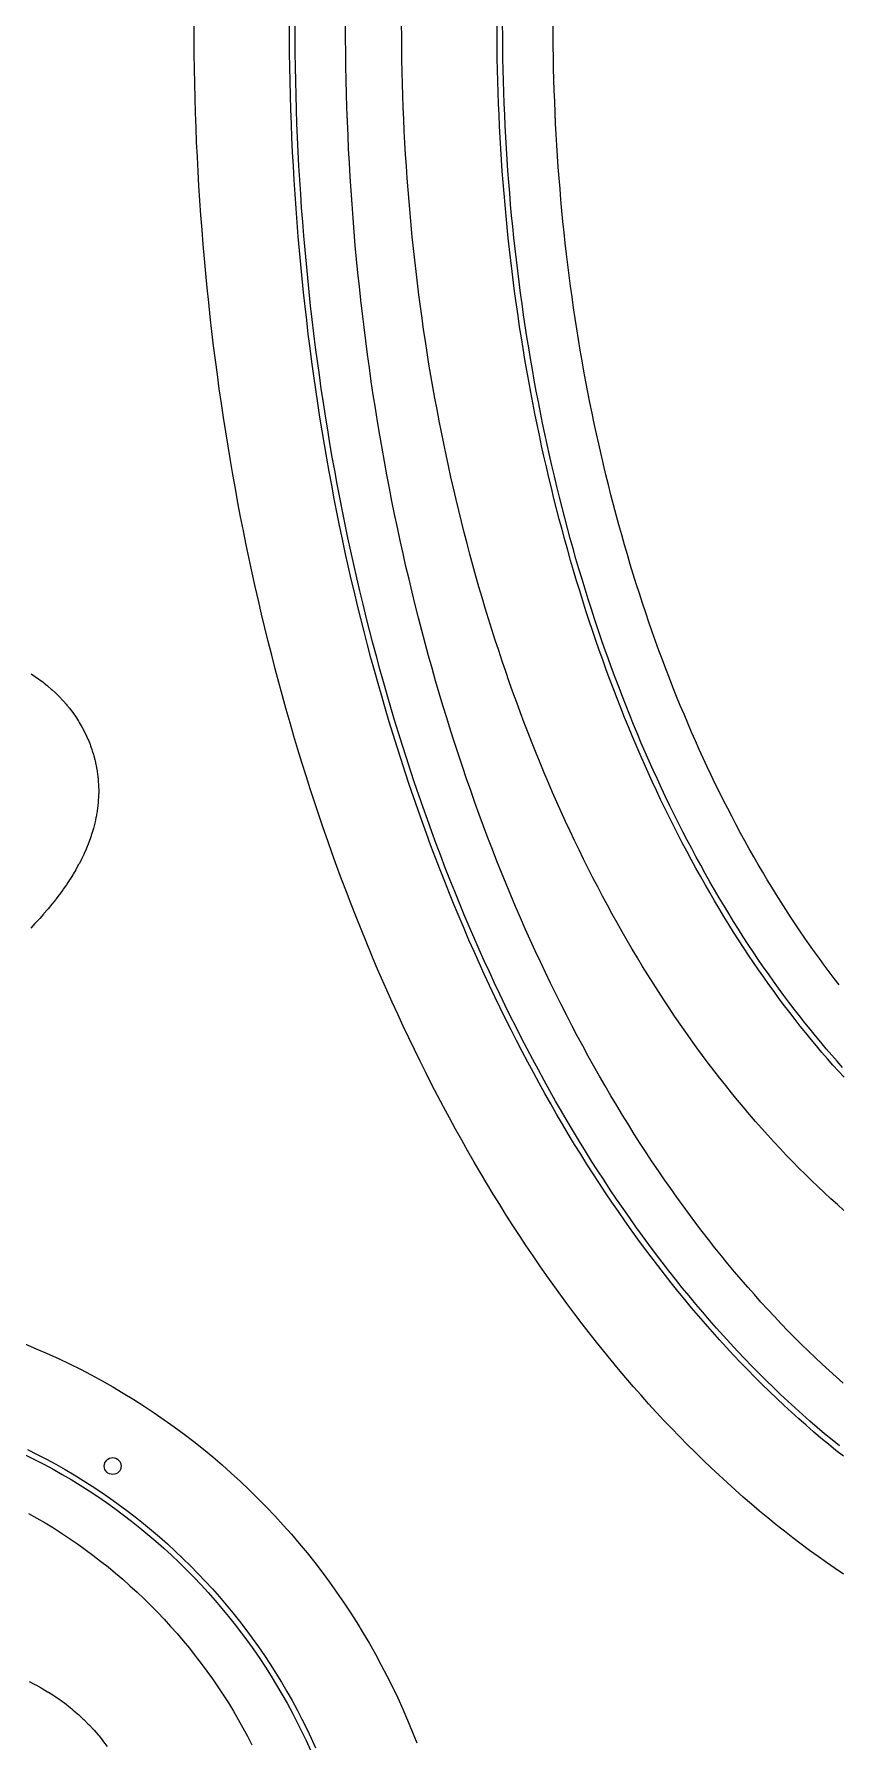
# Model space of a CAD drawing. Header units: metres. Extents: x 10 to 1210, y 10 to 2778.
# Drawn here: x 801.5 to 944.9, y 1228 to 1532.3 of the extents above; entities that cross this region are included whole.
import ezdxf

# ---------------------------------------------------------------- set-up
doc = ezdxf.new("R2010")
doc.units = ezdxf.units.M
for name, color, linetype in [('ACIKLIK', 5, 'Continuous'), ('ASKI_DELIK', 6, 'Continuous'), ('CAM_SABLON', 4, 'Continuous'), ('DIS_KENAR_V91_Z3', 1, 'Continuous'), ('LAMBA_T4_Z4', 3, 'Continuous')]:
    doc.layers.add(name, color=color, linetype=linetype)

msp = doc.modelspace()

# ---------------------------------------------------------------- linework, layer by layer
at = {"layer": 'ACIKLIK'}
for points in [[(945.67, 1291.93), (944.43, 1293.03), (943.19, 1294.15), (941.96, 1295.28), (940.73, 1296.44), (939.5, 1297.61), (938.28, 1298.81), (937.06, 1300.02), (935.85, 1301.25), (934.64, 1302.5), (933.44, 1303.77), (932.24, 1305.06), (931.04, 1306.37), (929.86, 1307.69), (928.67, 1309.04), (927.5, 1310.4), (926.32, 1311.78), (925.16, 1313.18), (924, 1314.6), (922.84, 1316.04), (921.7, 1317.49), (920.56, 1318.96), (919.42, 1320.45), (918.29, 1321.96), (917.17, 1323.49), (916.06, 1325.03), (914.95, 1326.59), (913.85, 1328.17), (912.76, 1329.76), (911.67, 1331.38), (910.59, 1333.01), (909.52, 1334.65), (908.46, 1336.31), (907.41, 1337.99), (906.36, 1339.69), (905.32, 1341.4), (904.29, 1343.13), (903.27, 1344.88), (902.26, 1346.64), (901.25, 1348.41), (900.26, 1350.2), (899.27, 1352.01), (898.29, 1353.83), (897.33, 1355.67), (896.37, 1357.53), (895.42, 1359.39), (894.48, 1361.28), (893.55, 1363.17), (892.63, 1365.08), (891.72, 1367.01), (890.81, 1368.95), (889.92, 1370.91), (889.04, 1372.87), (888.17, 1374.85), (887.31, 1376.85), (886.46, 1378.86), (885.62, 1380.88), (884.79, 1382.91), (883.98, 1384.96), (883.17, 1387.02), (882.37, 1389.09), (881.59, 1391.18), (880.81, 1393.27), (880.05, 1395.38), (879.3, 1397.5), (878.56, 1399.63), (877.83, 1401.78), (877.11, 1403.93), (876.4, 1406.09), (875.71, 1408.27), (875.03, 1410.46), (874.36, 1412.65), (873.7, 1414.86), (873.05, 1417.08), (872.41, 1419.31), (871.79, 1421.54), (871.18, 1423.79), (870.58, 1426.05), (869.99, 1428.31), (869.42, 1430.59), (868.86, 1432.87), (868.31, 1435.16), (867.77, 1437.46), (867.24, 1439.77), (866.73, 1442.08), (866.23, 1444.41), (865.75, 1446.74), (865.27, 1449.08), (864.81, 1451.42), (864.36, 1453.77), (863.93, 1456.13), (863.5, 1458.5), (863.09, 1460.87), (862.7, 1463.25), (862.31, 1465.63), (861.94, 1468.03), (861.59, 1470.42), (861.24, 1472.82), (860.91, 1475.23), (860.59, 1477.64), (860.29, 1480.06), (860, 1482.48), (859.72, 1484.9), (859.46, 1487.33), (859.2, 1489.76), (858.97, 1492.2), (858.74, 1494.64), (858.53, 1497.09), (858.34, 1499.53), (858.15, 1501.98), (857.98, 1504.43), (857.82, 1506.89), (857.68, 1509.35), (857.55, 1511.81), (857.44, 1514.27), (857.33, 1516.73), (857.25, 1519.19), (857.17, 1521.66), (857.11, 1524.13), (857.06, 1526.59), (857.03, 1529.06), (857.01, 1531.53), (857, 1534)], [(944.98, 1362.89), (944.09, 1364.04), (943.2, 1365.21), (942.32, 1366.38), (941.45, 1367.58), (940.57, 1368.78), (939.71, 1370.01), (938.85, 1371.24), (937.99, 1372.49), (937.14, 1373.75), (936.3, 1375.03), (935.46, 1376.32), (934.62, 1377.62), (933.8, 1378.94), (932.97, 1380.27), (932.16, 1381.62), (931.35, 1382.97), (930.55, 1384.34), (929.75, 1385.73), (928.96, 1387.12), (928.18, 1388.53), (927.41, 1389.95), (926.64, 1391.39), (925.88, 1392.83), (925.12, 1394.29), (924.37, 1395.76), (923.63, 1397.24), (922.9, 1398.74), (922.18, 1400.24), (921.46, 1401.76), (920.75, 1403.29), (920.05, 1404.83), (919.35, 1406.38), (918.67, 1407.94), (917.99, 1409.52), (917.32, 1411.1), (916.65, 1412.7), (916, 1414.3), (915.35, 1415.92), (914.72, 1417.54), (914.09, 1419.18), (913.47, 1420.83), (912.86, 1422.48), (912.25, 1424.15), (911.66, 1425.82), (911.07, 1427.51), (910.5, 1429.2), (909.93, 1430.91), (909.37, 1432.62), (908.82, 1434.34), (908.28, 1436.07), (907.75, 1437.81), (907.23, 1439.55), (906.72, 1441.31), (906.21, 1443.07), (905.72, 1444.84), (905.24, 1446.62), (904.76, 1448.4), (904.3, 1450.2), (903.84, 1452), (903.4, 1453.8), (902.96, 1455.62), (902.54, 1457.44), (902.12, 1459.27), (901.72, 1461.1), (901.32, 1462.94), (900.93, 1464.79), (900.56, 1466.64), (900.19, 1468.5), (899.84, 1470.37), (899.49, 1472.24), (899.16, 1474.11), (898.83, 1475.99), (898.52, 1477.88), (898.21, 1479.77), (897.92, 1481.66), (897.64, 1483.56), (897.36, 1485.47), (897.1, 1487.38), (896.85, 1489.29), (896.61, 1491.2), (896.38, 1493.12), (896.16, 1495.05), (895.95, 1496.97), (895.75, 1498.9), (895.56, 1500.84), (895.38, 1502.77), (895.22, 1504.71), (895.06, 1506.65), (894.91, 1508.6), (894.78, 1510.54), (894.65, 1512.49), (894.54, 1514.44), (894.44, 1516.39), (894.35, 1518.34), (894.27, 1520.3), (894.2, 1522.25), (894.14, 1524.21), (894.09, 1526.17), (894.05, 1528.12), (894.02, 1530.08), (894.01, 1532.04), (894, 1534)], [(800.51, 1268.71), (802, 1267.87), (803.47, 1267), (804.93, 1266.11), (806.37, 1265.19), (807.8, 1264.24), (809.21, 1263.28), (810.6, 1262.28), (811.98, 1261.27), (813.33, 1260.22), (814.67, 1259.16), (815.99, 1258.07), (817.29, 1256.96), (818.57, 1255.83), (819.84, 1254.67), (821.08, 1253.49), (822.3, 1252.3), (823.49, 1251.08), (824.67, 1249.84), (825.83, 1248.57), (826.96, 1247.29), (828.07, 1245.99), (829.16, 1244.67), (830.22, 1243.33), (831.27, 1241.98), (832.28, 1240.6), (833.28, 1239.21), (834.24, 1237.8), (835.19, 1236.37), (836.11, 1234.93), (837, 1233.47), (837.87, 1232), (838.71, 1230.51), (839.53, 1229.01), (840.32, 1227.49)]]:
    msp.add_lwpolyline(points, dxfattribs=at)
at = {"layer": 'ASKI_DELIK'}
msp.add_circle((815.5, 1277.14), 1.5, dxfattribs=at)
at = {"layer": 'CAM_SABLON'}
for points in [[(945.02, 1280.72), (943.7, 1281.8), (942.37, 1282.9), (941.06, 1284.02), (939.74, 1285.16), (938.43, 1286.32), (937.13, 1287.49), (935.83, 1288.69), (934.53, 1289.91), (933.24, 1291.14), (931.96, 1292.4), (930.68, 1293.67), (929.41, 1294.97), (928.14, 1296.28), (926.88, 1297.61), (925.62, 1298.96), (924.37, 1300.33), (923.13, 1301.72), (921.89, 1303.12), (920.66, 1304.55), (919.43, 1305.99), (918.22, 1307.45), (917.01, 1308.93), (915.8, 1310.43), (914.61, 1311.95), (913.42, 1313.48), (912.24, 1315.03), (911.06, 1316.6), (909.9, 1318.19), (908.74, 1319.79), (907.59, 1321.41), (906.45, 1323.05), (905.31, 1324.71), (904.18, 1326.38), (903.07, 1328.07), (901.96, 1329.78), (900.86, 1331.5), (899.76, 1333.24), (898.68, 1334.99), (897.61, 1336.77), (896.54, 1338.55), (895.49, 1340.36), (894.44, 1342.18), (893.4, 1344.01), (892.37, 1345.86), (891.36, 1347.73), (890.35, 1349.61), (889.35, 1351.51), (888.36, 1353.42), (887.38, 1355.34), (886.41, 1357.28), (885.45, 1359.24), (884.5, 1361.21), (883.57, 1363.19), (882.64, 1365.19), (881.72, 1367.2), (880.82, 1369.22), (879.92, 1371.26), (879.04, 1373.31), (878.16, 1375.38), (877.3, 1377.46), (876.45, 1379.55), (875.61, 1381.65), (874.78, 1383.76), (873.96, 1385.89), (873.16, 1388.03), (872.36, 1390.18), (871.58, 1392.34), (870.81, 1394.52), (870.05, 1396.71), (869.3, 1398.9), (868.56, 1401.11), (867.84, 1403.33), (867.13, 1405.56), (866.43, 1407.8), (865.74, 1410.05), (865.06, 1412.31), (864.4, 1414.58), (863.75, 1416.86), (863.11, 1419.15), (862.49, 1421.45), (861.87, 1423.76), (861.27, 1426.08), (860.69, 1428.41), (860.11, 1430.74), (859.55, 1433.09), (859, 1435.44), (858.46, 1437.8), (857.94, 1440.16), (857.43, 1442.54), (856.93, 1444.92), (856.45, 1447.31), (855.97, 1449.71), (855.52, 1452.11), (855.07, 1454.53), (854.64, 1456.94), (854.22, 1459.37), (853.82, 1461.8), (853.42, 1464.23), (853.05, 1466.67), (852.68, 1469.12), (852.33, 1471.57), (851.99, 1474.03), (851.67, 1476.49), (851.36, 1478.96), (851.06, 1481.43), (850.78, 1483.9), (850.51, 1486.38), (850.25, 1488.87), (850.01, 1491.35), (849.78, 1493.84), (849.56, 1496.34), (849.36, 1498.83), (849.17, 1501.33), (849, 1503.84), (848.84, 1506.34), (848.7, 1508.85), (848.56, 1511.36), (848.45, 1513.87), (848.34, 1516.38), (848.25, 1518.9), (848.17, 1521.41), (848.11, 1523.93), (848.06, 1526.45), (848.03, 1528.96), (848.01, 1531.48), (848, 1534)], [(945.59, 1348.19), (944.61, 1349.28), (943.64, 1350.39), (942.67, 1351.51), (941.7, 1352.65), (940.74, 1353.8), (939.79, 1354.97), (938.84, 1356.15), (937.89, 1357.35), (936.95, 1358.56), (936.02, 1359.78), (935.09, 1361.02), (934.17, 1362.28), (933.26, 1363.55), (932.35, 1364.83), (931.44, 1366.12), (930.54, 1367.43), (929.65, 1368.76), (928.77, 1370.09), (927.89, 1371.45), (927.02, 1372.81), (926.15, 1374.19), (925.3, 1375.58), (924.45, 1376.98), (923.6, 1378.4), (922.77, 1379.83), (921.94, 1381.27), (921.11, 1382.72), (920.3, 1384.19), (919.49, 1385.67), (918.69, 1387.16), (917.9, 1388.67), (917.11, 1390.18), (916.34, 1391.71), (915.57, 1393.25), (914.81, 1394.8), (914.05, 1396.37), (913.31, 1397.94), (912.57, 1399.53), (911.84, 1401.13), (911.12, 1402.73), (910.41, 1404.35), (909.71, 1405.98), (909.02, 1407.62), (908.33, 1409.27), (907.65, 1410.94), (906.99, 1412.61), (906.33, 1414.29), (905.68, 1415.98), (905.04, 1417.68), (904.4, 1419.39), (903.78, 1421.11), (903.17, 1422.84), (902.56, 1424.58), (901.97, 1426.33), (901.38, 1428.09), (900.81, 1429.85), (900.24, 1431.63), (899.68, 1433.41), (899.14, 1435.2), (898.6, 1437), (898.07, 1438.81), (897.55, 1440.63), (897.04, 1442.45), (896.55, 1444.28), (896.06, 1446.12), (895.58, 1447.97), (895.11, 1449.82), (894.65, 1451.68), (894.21, 1453.55), (893.77, 1455.42), (893.34, 1457.3), (892.92, 1459.18), (892.52, 1461.08), (892.12, 1462.98), (891.73, 1464.88), (891.36, 1466.79), (890.99, 1468.71), (890.64, 1470.63), (890.29, 1472.55), (889.96, 1474.49), (889.64, 1476.42), (889.32, 1478.36), (889.02, 1480.31), (888.73, 1482.26), (888.45, 1484.22), (888.18, 1486.17), (887.92, 1488.14), (887.68, 1490.1), (887.44, 1492.07), (887.21, 1494.05), (887, 1496.03), (886.79, 1498.01), (886.6, 1499.99), (886.42, 1501.97), (886.25, 1503.96), (886.09, 1505.95), (885.94, 1507.95), (885.8, 1509.94), (885.67, 1511.94), (885.55, 1513.94), (885.45, 1515.94), (885.36, 1517.94), (885.27, 1519.95), (885.2, 1521.95), (885.14, 1523.96), (885.09, 1525.97), (885.05, 1527.97), (885.02, 1529.98), (885.01, 1531.99), (885, 1534)], [(799.91, 1279.17), (801.58, 1278.34), (803.23, 1277.47), (804.87, 1276.58), (806.5, 1275.66), (808.11, 1274.72), (809.7, 1273.74), (811.28, 1272.74), (812.83, 1271.71), (814.37, 1270.65), (815.89, 1269.56), (817.39, 1268.45), (818.88, 1267.32), (820.34, 1266.15), (821.78, 1264.97), (823.2, 1263.75), (824.6, 1262.52), (825.97, 1261.25), (827.33, 1259.97), (828.66, 1258.66), (829.97, 1257.33), (831.25, 1255.97), (832.52, 1254.6), (833.75, 1253.2), (834.97, 1251.78), (836.15, 1250.34), (837.32, 1248.88), (838.45, 1247.39), (839.56, 1245.89), (840.65, 1244.37), (841.71, 1242.83), (842.74, 1241.28), (843.74, 1239.7), (844.72, 1238.11), (845.66, 1236.5), (846.58, 1234.87), (847.47, 1233.23), (848.34, 1231.58), (849.17, 1229.91), (849.97, 1228.22), (850.75, 1226.52)]]:
    msp.add_lwpolyline(points, dxfattribs=at)
at = {"layer": 'DIS_KENAR_V91_Z3'}
for points in [[(945.76, 1257.85), (944.24, 1258.88), (942.72, 1259.94), (941.21, 1261.01), (939.7, 1262.11), (938.2, 1263.22), (936.71, 1264.36), (935.22, 1265.52), (933.74, 1266.7), (932.27, 1267.9), (930.8, 1269.12), (929.34, 1270.35), (927.89, 1271.61), (926.44, 1272.89), (925, 1274.19), (923.57, 1275.51), (922.14, 1276.85), (920.73, 1278.21), (919.32, 1279.59), (917.91, 1280.98), (916.52, 1282.4), (915.13, 1283.83), (913.75, 1285.29), (912.38, 1286.76), (911.02, 1288.25), (909.67, 1289.77), (908.32, 1291.29), (906.98, 1292.84), (905.66, 1294.41), (904.34, 1295.99), (903.02, 1297.6), (901.72, 1299.22), (900.43, 1300.86), (899.15, 1302.51), (897.87, 1304.19), (896.6, 1305.88), (895.35, 1307.59), (894.1, 1309.31), (892.87, 1311.06), (891.64, 1312.82), (890.42, 1314.59), (889.21, 1316.39), (888.01, 1318.2), (886.83, 1320.02), (885.65, 1321.87), (884.48, 1323.73), (883.33, 1325.6), (882.18, 1327.49), (881.04, 1329.4), (879.92, 1331.32), (878.8, 1333.26), (877.7, 1335.21), (876.61, 1337.18), (875.52, 1339.17), (874.45, 1341.16), (873.39, 1343.18), (872.34, 1345.2), (871.3, 1347.25), (870.28, 1349.3), (869.26, 1351.37), (868.26, 1353.46), (867.27, 1355.55), (866.29, 1357.66), (865.32, 1359.79), (864.36, 1361.93), (863.42, 1364.08), (862.48, 1366.24), (861.56, 1368.42), (860.65, 1370.61), (859.76, 1372.81), (858.87, 1375.02), (858, 1377.25), (857.14, 1379.49), (856.29, 1381.74), (855.46, 1384), (854.63, 1386.27), (853.82, 1388.56), (853.02, 1390.85), (852.24, 1393.16), (851.47, 1395.48), (850.71, 1397.8), (849.96, 1400.14), (849.23, 1402.49), (848.51, 1404.85), (847.8, 1407.21), (847.11, 1409.59), (846.43, 1411.98), (845.76, 1414.38), (845.1, 1416.78), (844.46, 1419.19), (843.84, 1421.62), (843.22, 1424.05), (842.62, 1426.49), (842.03, 1428.94), (841.46, 1431.39), (840.9, 1433.86), (840.35, 1436.33), (839.82, 1438.81), (839.3, 1441.29), (838.79, 1443.79), (838.3, 1446.29), (837.82, 1448.8), (837.36, 1451.31), (836.91, 1453.83), (836.47, 1456.35), (836.05, 1458.89), (835.64, 1461.42), (835.25, 1463.97), (834.87, 1466.51), (834.5, 1469.07), (834.15, 1471.63), (833.81, 1474.19), (833.49, 1476.76), (833.18, 1479.33), (832.89, 1481.91), (832.61, 1484.49), (832.34, 1487.07), (832.09, 1489.66), (831.85, 1492.25), (831.63, 1494.84), (831.42, 1497.44), (831.22, 1500.04), (831.04, 1502.64), (830.87, 1505.25), (830.72, 1507.85), (830.59, 1510.46), (830.46, 1513.07), (830.35, 1515.69), (830.26, 1518.3), (830.18, 1520.91), (830.12, 1523.53), (830.07, 1526.15), (830.03, 1528.76), (830.01, 1531.38), (830, 1534)], [(945.82, 1322.71), (944.66, 1323.74), (943.5, 1324.79), (942.35, 1325.85), (941.2, 1326.93), (940.06, 1328.02), (938.92, 1329.13), (937.79, 1330.25), (936.67, 1331.4), (935.55, 1332.55), (934.44, 1333.72), (933.34, 1334.91), (932.24, 1336.11), (931.15, 1337.33), (930.07, 1338.56), (928.99, 1339.81), (927.92, 1341.07), (926.86, 1342.34), (925.8, 1343.63), (924.76, 1344.94), (923.71, 1346.26), (922.68, 1347.59), (921.65, 1348.94), (920.63, 1350.3), (919.62, 1351.68), (918.62, 1353.07), (917.62, 1354.47), (916.63, 1355.89), (915.65, 1357.32), (914.68, 1358.77), (913.72, 1360.22), (912.76, 1361.69), (911.81, 1363.18), (910.87, 1364.68), (909.94, 1366.19), (909.02, 1367.71), (908.1, 1369.24), (907.2, 1370.79), (906.3, 1372.35), (905.41, 1373.93), (904.53, 1375.51), (903.66, 1377.11), (902.8, 1378.72), (901.94, 1380.34), (901.1, 1381.97), (900.26, 1383.61), (899.43, 1385.27), (898.62, 1386.94), (897.81, 1388.61), (897.01, 1390.3), (896.22, 1392), (895.44, 1393.71), (894.67, 1395.44), (893.91, 1397.17), (893.16, 1398.91), (892.42, 1400.66), (891.68, 1402.43), (890.96, 1404.2), (890.25, 1405.98), (889.55, 1407.78), (888.85, 1409.58), (888.17, 1411.39), (887.5, 1413.21), (886.84, 1415.04), (886.18, 1416.88), (885.54, 1418.73), (884.91, 1420.59), (884.29, 1422.45), (883.68, 1424.33), (883.08, 1426.21), (882.48, 1428.1), (881.9, 1430), (881.34, 1431.9), (880.78, 1433.82), (880.23, 1435.74), (879.69, 1437.67), (879.16, 1439.61), (878.65, 1441.55), (878.14, 1443.5), (877.65, 1445.46), (877.16, 1447.43), (876.69, 1449.4), (876.23, 1451.38), (875.78, 1453.36), (875.34, 1455.35), (874.91, 1457.35), (874.49, 1459.35), (874.08, 1461.36), (873.69, 1463.37), (873.3, 1465.39), (872.93, 1467.41), (872.56, 1469.44), (872.21, 1471.47), (871.87, 1473.51), (871.54, 1475.56), (871.23, 1477.6), (870.92, 1479.66), (870.63, 1481.71), (870.34, 1483.77), (870.07, 1485.84), (869.81, 1487.9), (869.56, 1489.98), (869.32, 1492.05), (869.1, 1494.13), (868.88, 1496.21), (868.68, 1498.29), (868.49, 1500.38), (868.31, 1502.47), (868.14, 1504.56), (867.98, 1506.65), (867.84, 1508.75), (867.7, 1510.85), (867.58, 1512.95), (867.47, 1515.05), (867.37, 1517.15), (867.29, 1519.25), (867.21, 1521.36), (867.15, 1523.46), (867.09, 1525.57), (867.05, 1527.68), (867.02, 1529.78), (867.01, 1531.89), (867, 1534)], [(800.94, 1418.29), (801.56, 1417.9), (801.74, 1417.78), (802.34, 1417.36), (802.51, 1417.24), (803.1, 1416.8), (803.27, 1416.67), (803.84, 1416.21), (804.01, 1416.08), (804.56, 1415.6), (804.72, 1415.45), (805.26, 1414.96), (805.42, 1414.81), (805.94, 1414.29), (806.09, 1414.14), (806.58, 1413.61), (806.73, 1413.45), (807.21, 1412.9), (807.35, 1412.73), (807.8, 1412.17), (807.94, 1412), (808.37, 1411.42), (808.5, 1411.24), (808.91, 1410.65), (809.03, 1410.47), (809.41, 1409.87), (809.53, 1409.67), (809.89, 1409.06), (810, 1408.87), (810.34, 1408.24), (810.44, 1408.04), (810.75, 1407.41), (810.85, 1407.2), (811.13, 1406.56), (811.22, 1406.35), (811.48, 1405.7), (811.56, 1405.48), (811.79, 1404.83), (811.86, 1404.61), (812.06, 1403.95), (812.13, 1403.72), (812.31, 1403.06), (812.36, 1402.83), (812.51, 1402.16), (812.56, 1401.92), (812.68, 1401.25), (812.72, 1401.01), (812.82, 1400.33), (812.85, 1400.09), (812.91, 1399.41), (812.93, 1399.17), (812.97, 1398.48), (812.98, 1398.24), (813, 1397.55), (813, 1397.31), (812.98, 1396.62), (812.97, 1396.38), (812.93, 1395.68), (812.91, 1395.45), (812.84, 1394.74), (812.82, 1394.51), (812.72, 1393.8), (812.68, 1393.57), (812.56, 1392.86), (812.52, 1392.64), (812.36, 1391.92), (812.31, 1391.7), (812.13, 1390.98), (812.07, 1390.77), (811.86, 1390.04), (811.79, 1389.84), (811.55, 1389.1), (811.48, 1388.91), (811.21, 1388.16), (811.14, 1387.98), (810.84, 1387.23), (810.76, 1387.06), (810.43, 1386.31), (810.35, 1386.14), (809.99, 1385.38), (809.91, 1385.22), (809.51, 1384.46), (809.43, 1384.31), (809.01, 1383.55), (808.93, 1383.4), (808.47, 1382.64), (808.39, 1382.5), (807.91, 1381.73), (807.83, 1381.61), (807.32, 1380.83), (807.24, 1380.71), (806.7, 1379.94), (806.62, 1379.83), (806.05, 1379.05), (805.97, 1378.95), (805.38, 1378.17), (805.3, 1378.07), (804.71, 1377.33), (804.65, 1377.25), (803.99, 1376.46), (803.92, 1376.37), (803.25, 1375.59), (803.19, 1375.51), (802.49, 1374.73), (802.43, 1374.66), (801.71, 1373.87), (801.65, 1373.81), (800.91, 1373.02)], [(799.83, 1298.9), (801.84, 1298.06), (803.84, 1297.19), (805.83, 1296.29), (807.8, 1295.35), (809.75, 1294.38), (811.68, 1293.37), (813.6, 1292.33), (815.5, 1291.25), (817.38, 1290.15), (819.24, 1289.01), (821.08, 1287.83), (822.9, 1286.63), (824.7, 1285.39), (826.47, 1284.13), (828.23, 1282.83), (829.96, 1281.5), (831.67, 1280.14), (833.35, 1278.76), (835.01, 1277.34), (836.64, 1275.89), (838.25, 1274.42), (839.83, 1272.92), (841.39, 1271.39), (842.92, 1269.83), (844.42, 1268.25), (845.89, 1266.64), (847.34, 1265.01), (848.76, 1263.35), (850.14, 1261.67), (851.5, 1259.96), (852.83, 1258.23), (854.13, 1256.47), (855.39, 1254.7), (856.63, 1252.9), (857.83, 1251.08), (859.01, 1249.24), (860.15, 1247.38), (861.25, 1245.5), (862.33, 1243.6), (863.37, 1241.68), (864.38, 1239.75), (865.35, 1237.8), (866.29, 1235.83), (867.19, 1233.84), (868.06, 1231.84), (868.9, 1229.83), (869.7, 1227.8)], [(800.61, 1238.73), (801.6, 1238.24), (801.79, 1238.14), (802.76, 1237.61), (802.95, 1237.51), (803.9, 1236.94), (804.08, 1236.83), (805.02, 1236.23), (805.2, 1236.12), (806.11, 1235.48), (806.29, 1235.36), (807.18, 1234.7), (807.35, 1234.57), (808.22, 1233.87), (808.38, 1233.73), (809.22, 1233.01), (809.38, 1232.87), (810.2, 1232.11), (810.35, 1231.96), (811.14, 1231.18), (811.29, 1231.03), (812.05, 1230.22), (812.19, 1230.06), (812.92, 1229.23), (813.06, 1229.06), (813.75, 1228.2), (813.88, 1228.03), (814.54, 1227.15)]]:
    msp.add_lwpolyline(points, dxfattribs=at)
at = {"layer": 'LAMBA_T4_Z4'}
for points in [[(945.74, 1278.88), (944.4, 1279.94), (943.06, 1281.03), (941.73, 1282.14), (940.4, 1283.26), (939.08, 1284.41), (937.77, 1285.57), (936.45, 1286.76), (935.15, 1287.96), (933.84, 1289.18), (932.55, 1290.43), (931.26, 1291.69), (929.97, 1292.97), (928.69, 1294.27), (927.41, 1295.59), (926.15, 1296.93), (924.88, 1298.28), (923.63, 1299.66), (922.38, 1301.05), (921.14, 1302.47), (919.9, 1303.9), (918.67, 1305.35), (917.45, 1306.82), (916.23, 1308.3), (915.02, 1309.81), (913.82, 1311.33), (912.63, 1312.87), (911.44, 1314.43), (910.26, 1316), (909.09, 1317.6), (907.93, 1319.21), (906.77, 1320.84), (905.62, 1322.48), (904.48, 1324.15), (903.35, 1325.82), (902.23, 1327.52), (901.12, 1329.23), (900.01, 1330.96), (898.92, 1332.71), (897.83, 1334.47), (896.75, 1336.25), (895.68, 1338.05), (894.62, 1339.86), (893.57, 1341.68), (892.53, 1343.52), (891.5, 1345.38), (890.48, 1347.25), (889.46, 1349.14), (888.46, 1351.04), (887.47, 1352.96), (886.49, 1354.89), (885.51, 1356.84), (884.55, 1358.8), (883.6, 1360.78), (882.66, 1362.77), (881.73, 1364.77), (880.81, 1366.79), (879.9, 1368.82), (879, 1370.86), (878.12, 1372.92), (877.24, 1374.99), (876.37, 1377.07), (875.52, 1379.17), (874.68, 1381.28), (873.85, 1383.4), (873.03, 1385.53), (872.22, 1387.68), (871.42, 1389.84), (870.64, 1392.01), (869.86, 1394.19), (869.1, 1396.38), (868.35, 1398.58), (867.61, 1400.8), (866.89, 1403.02), (866.17, 1405.26), (865.47, 1407.51), (864.78, 1409.76), (864.11, 1412.03), (863.44, 1414.31), (862.79, 1416.59), (862.15, 1418.89), (861.52, 1421.19), (860.91, 1423.51), (860.3, 1425.83), (859.72, 1428.16), (859.14, 1430.51), (858.57, 1432.86), (858.02, 1435.21), (857.49, 1437.58), (856.96, 1439.95), (856.45, 1442.33), (855.95, 1444.72), (855.46, 1447.12), (854.99, 1449.52), (854.53, 1451.93), (854.09, 1454.35), (853.65, 1456.77), (853.23, 1459.2), (852.83, 1461.63), (852.44, 1464.08), (852.06, 1466.52), (851.69, 1468.97), (851.34, 1471.43), (851, 1473.89), (850.67, 1476.36), (850.36, 1478.83), (850.07, 1481.31), (849.78, 1483.79), (849.51, 1486.28), (849.25, 1488.77), (849.01, 1491.26), (848.78, 1493.76), (848.57, 1496.25), (848.37, 1498.76), (848.18, 1501.26), (848, 1503.77), (847.84, 1506.28), (847.7, 1508.79), (847.56, 1511.31), (847.45, 1513.83), (847.34, 1516.34), (847.25, 1518.86), (847.17, 1521.38), (847.11, 1523.91), (847.06, 1526.43), (847.03, 1528.95), (847.01, 1531.48), (847, 1534)], [(945.84, 1346.43), (944.85, 1347.51), (943.86, 1348.61), (942.88, 1349.73), (941.91, 1350.86), (940.94, 1352), (939.97, 1353.16), (939.01, 1354.34), (938.05, 1355.53), (937.11, 1356.73), (936.16, 1357.95), (935.22, 1359.18), (934.29, 1360.43), (933.36, 1361.69), (932.44, 1362.96), (931.53, 1364.25), (930.62, 1365.56), (929.72, 1366.87), (928.82, 1368.2), (927.93, 1369.55), (927.05, 1370.9), (926.17, 1372.27), (925.31, 1373.66), (924.44, 1375.06), (923.59, 1376.47), (922.74, 1377.89), (921.9, 1379.33), (921.07, 1380.77), (920.24, 1382.24), (919.42, 1383.71), (918.61, 1385.2), (917.81, 1386.69), (917.01, 1388.2), (916.22, 1389.73), (915.44, 1391.26), (914.67, 1392.81), (913.91, 1394.37), (913.15, 1395.94), (912.4, 1397.52), (911.66, 1399.11), (910.93, 1400.71), (910.21, 1402.33), (909.5, 1403.95), (908.79, 1405.59), (908.09, 1407.24), (907.41, 1408.89), (906.73, 1410.56), (906.06, 1412.24), (905.39, 1413.93), (904.74, 1415.62), (904.1, 1417.33), (903.46, 1419.05), (902.84, 1420.78), (902.22, 1422.51), (901.62, 1424.26), (901.02, 1426.01), (900.43, 1427.77), (899.85, 1429.55), (899.29, 1431.33), (898.73, 1433.12), (898.18, 1434.91), (897.64, 1436.72), (897.11, 1438.53), (896.59, 1440.35), (896.08, 1442.18), (895.58, 1444.02), (895.09, 1445.87), (894.61, 1447.72), (894.14, 1449.58), (893.68, 1451.44), (893.23, 1453.31), (892.79, 1455.19), (892.36, 1457.08), (891.95, 1458.97), (891.54, 1460.87), (891.14, 1462.77), (890.75, 1464.68), (890.38, 1466.6), (890.01, 1468.52), (889.65, 1470.45), (889.31, 1472.38), (888.97, 1474.32), (888.65, 1476.26), (888.34, 1478.21), (888.03, 1480.16), (887.74, 1482.12), (887.46, 1484.08), (887.19, 1486.04), (886.93, 1488.01), (886.68, 1489.98), (886.45, 1491.96), (886.22, 1493.94), (886, 1495.92), (885.8, 1497.91), (885.61, 1499.89), (885.42, 1501.89), (885.25, 1503.88), (885.09, 1505.88), (884.94, 1507.88), (884.8, 1509.88), (884.67, 1511.88), (884.56, 1513.89), (884.45, 1515.89), (884.36, 1517.9), (884.27, 1519.91), (884.2, 1521.92), (884.14, 1523.93), (884.09, 1525.94), (884.05, 1527.96), (884.02, 1529.97), (884.01, 1531.99), (884, 1534)], [(800.34, 1280.07), (802.03, 1279.23), (803.7, 1278.36), (805.36, 1277.46), (807, 1276.53), (808.62, 1275.57), (810.23, 1274.59), (811.82, 1273.58), (813.39, 1272.54), (814.95, 1271.47), (816.48, 1270.37), (818, 1269.25), (819.49, 1268.1), (820.97, 1266.93), (822.42, 1265.73), (823.85, 1264.51), (825.27, 1263.26), (826.66, 1261.99), (828.02, 1260.69), (829.37, 1259.37), (830.69, 1258.02), (831.99, 1256.66), (833.26, 1255.27), (834.51, 1253.85), (835.73, 1252.42), (836.93, 1250.97), (838.1, 1249.49), (839.25, 1248), (840.37, 1246.48), (841.47, 1244.95), (842.54, 1243.39), (843.58, 1241.82), (844.59, 1240.23), (845.57, 1238.62), (846.53, 1237), (847.46, 1235.36), (848.36, 1233.7), (849.23, 1232.03), (850.07, 1230.34), (850.88, 1228.64), (851.66, 1226.93)]]:
    msp.add_lwpolyline(points, dxfattribs=at)

doc.saveas('drawing.dxf')
